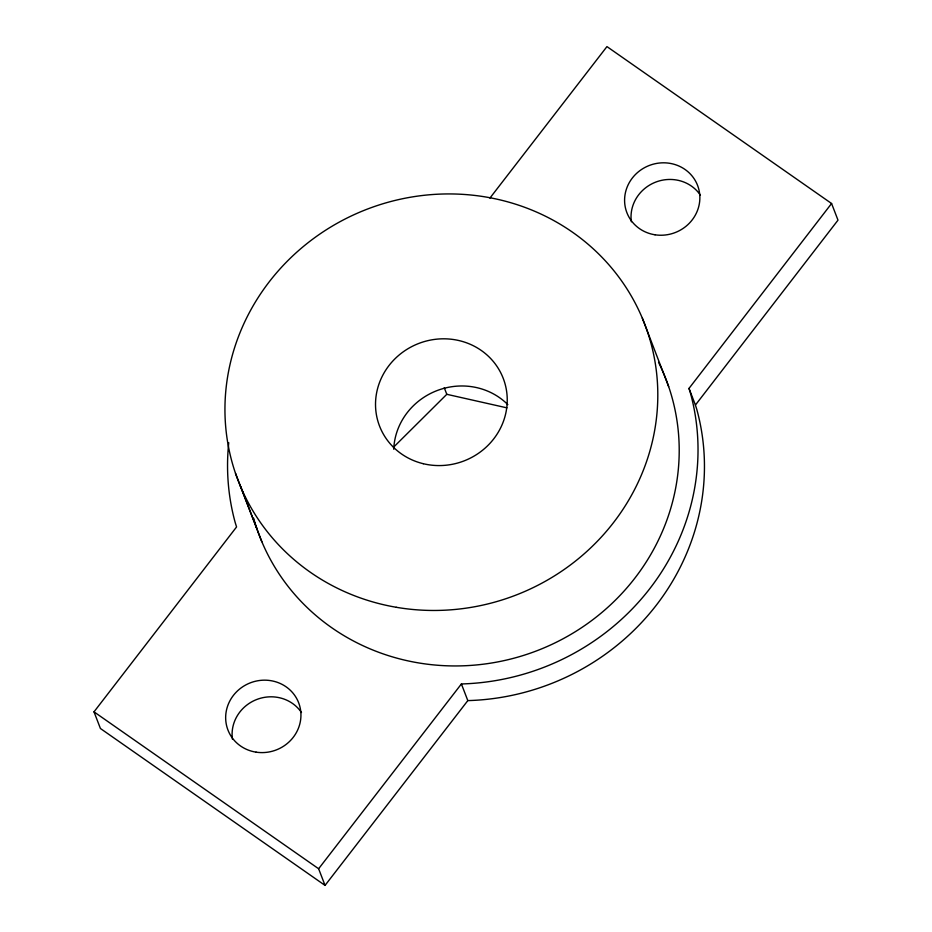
<?xml version="1.0" encoding="UTF-8"?>
<svg xmlns="http://www.w3.org/2000/svg" width="932" height="932" viewBox="0 0 932 932"><rect width="100%" height="100%" fill="white"/><g stroke="black" fill="none" stroke-linecap="round" stroke-linejoin="round"><path stroke-width="1.4" d="M489.894 198.12L606.953 46.6L831.577 203.502L837.996 220.15L695.423 405.047L696.798 409.439A236.763 224.787 -21.1 0 1 467.817 700.608L325.047 885.4L100.423 728.498L94.004 711.85L236.565 526.953L235.202 522.572A236.763 224.787 -21.1 0 1 228.748 442.688M325.047 885.4L318.627 868.752L461.398 683.96A236.763 224.787 -21.1 0 0 690.367 392.791L689.004 388.411L831.577 203.502M393.479 447.278L446.801 394.306L506.95 407.855M94.004 711.85L318.627 868.752M689.004 388.411L695.423 405.047M642.323 318.173L668.652 386.57M444.261 387.735L446.801 394.306M461.398 683.96L467.817 700.608M235.505 473.305L256.917 528.793M240.421 486.213L261.834 541.702M658.54 362.35A217.82 206.799 -21.1 0 1 537.065 650.687A217.82 206.799 -21.1 0 1 253.644 518.227M393.747 449.236A66.288 62.945 -21.1 0 1 436.619 390.753A66.288 62.945 -21.1 0 1 507.835 404.628M232.429 739.146A37.886 35.964 -21.1 0 1 256.801 699.466A37.886 35.964 -21.1 0 1 301.49 712.537M631.36 221.781A37.886 35.964 -21.1 0 1 655.72 182.101A37.886 35.964 -21.1 0 1 700.41 195.172M423.268 463.705A66.288 62.945 -21.1 0 0 505.272 384.683A66.288 62.945 -21.1 0 0 395.576 358.203A66.288 62.945 -21.1 0 0 423.268 463.705M256.102 752.159A37.886 35.964 -21.1 0 0 298.904 703.427A37.886 35.964 -21.1 0 0 234.911 693.571A37.886 35.964 -21.1 0 0 256.102 752.159M655.033 234.794A37.886 35.964 -21.1 0 0 697.823 186.062A37.886 35.964 -21.1 0 0 633.842 176.206A37.886 35.964 -21.1 0 0 655.033 234.794M396.251 607.28A217.82 206.799 -21.1 0 0 647.251 331.093A217.82 206.799 -21.1 0 0 280.625 268.23A217.82 206.799 -21.1 0 0 396.251 607.28"/></g></svg>
